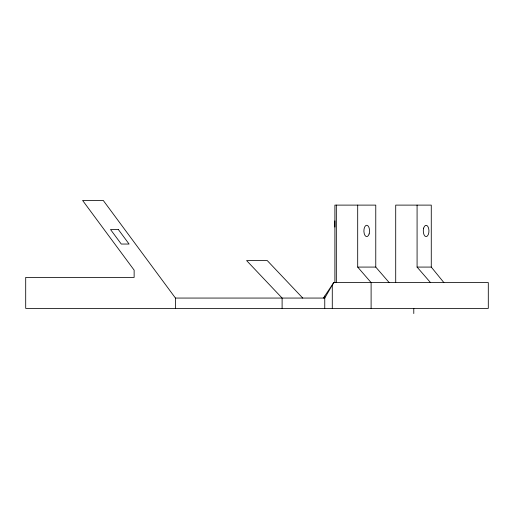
<?xml version="1.0" encoding="UTF-8"?>
<svg xmlns="http://www.w3.org/2000/svg" width="514" height="514" viewBox="0 0 514 514"><rect width="100%" height="100%" fill="white"/><g stroke="black" fill="none" stroke-linecap="round" stroke-linejoin="round"><path stroke-width="0.77" d="M332.282 308.387L332.288 285.064L333.747 282.572L488.3 282.572L488.3 308.387L25.7 308.387L25.7 277.406L134.135 277.406L134.135 270.133L82.606 200.447L103.263 200.447L175.447 298.062L175.447 308.387M336.329 205.112L336.329 282.572M323.415 298.062L333.747 282.572L324.758 298.062L175.447 298.062M357.693 205.112L357.693 267.081L375.766 267.081L389.182 282.572M417.079 205.112L417.079 267.081L431.272 267.081L443.878 282.572M302.765 298.062L267.248 260.572L246.598 260.572L282.109 298.062L282.109 308.387M417.079 267.081L430.494 282.572M357.693 267.081L371.108 282.572L371.108 308.387M395.709 282.572L395.709 205.112L431.272 205.112L431.272 267.081M334.89 282.572L334.89 205.112L375.766 205.112L375.766 267.081M413.783 308.387L413.783 313.553M334.89 220.872L334.89 227.066M324.758 296.051L324.758 308.387M118.336 229.507L110.523 229.507L121.265 244.041L129.078 244.041L118.336 229.507M423.658 228.094A5.68 2.84 90 0 0 426.112 236.613A5.68 2.84 90 0 0 428.573 228.094A5.68 2.84 90 0 0 423.658 228.094M369.148 233.928A5.68 2.84 -90 0 0 366.823 225.254A5.68 2.84 -90 0 0 364.227 233.619A5.68 2.84 -90 0 0 369.148 233.928"/></g></svg>
